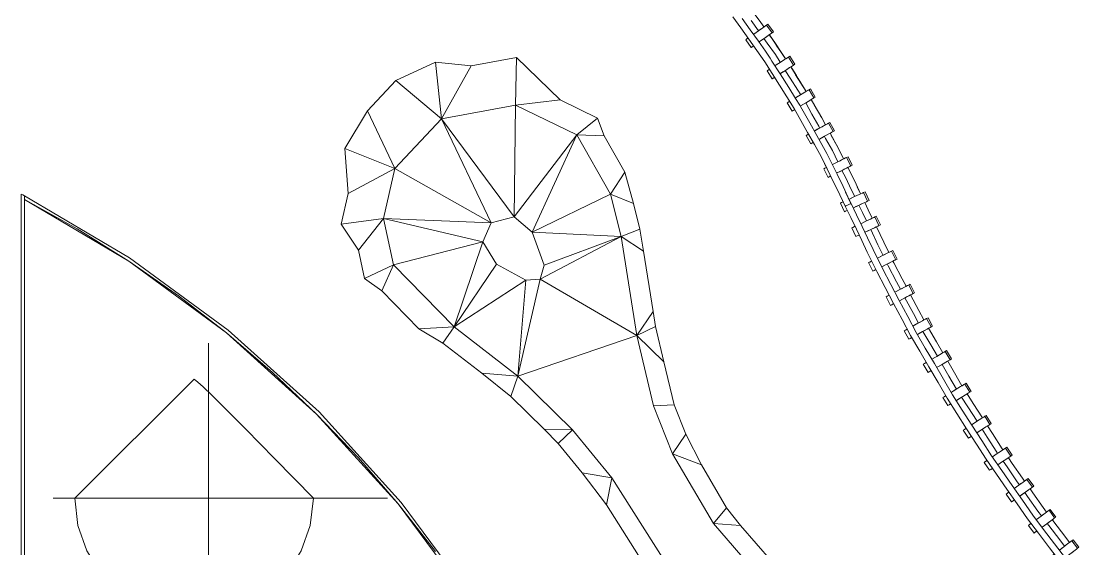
# Model space of a CAD drawing. Header units: inches. Extents: x -578 to 1873, y 397 to 1812.
# Drawn here: x 315.3 to 481.2, y 918.4 to 1001.2 of the extents above; entities that cross this region are included whole.
import ezdxf

# ---------------------------------------------------------------- set-up
doc = ezdxf.new("R2010")
doc.units = ezdxf.units.IN
doc.header["$MEASUREMENT"] = 0
for name, color, linetype, lineweight in [('A-FLOR', 192, 'Continuous', 13), ('A-FLOR-HRAL', 11, 'Continuous', 9), ('A-WALL', 113, 'Continuous', 13), ('L-PLNT', 71, 'Continuous', 9)]:
    doc.layers.add(name, color=color, linetype=linetype, lineweight=lineweight)

# ---------------------------------------------------------------- blocks, each defined once
blk = doc.blocks.new('3D Cad File Example_dwg_Railing - 1 1_2_ x 1_2_ w 2_r-2185616-_3D_-3522-Level 1')
at = {"layer": 'A-FLOR-HRAL'}
for p, q in [((-2.25, -0.75), (-2.25, 0.75)), ((-2.25, 0.75), (-2, 0.75)), ((-2, 0.75), (-1.8, 0.75)), ((-2, 0.75), (-1.9, 0.75)), ((-2, -0.75), (-2, 0.75)), ((-1.8, 0.75), (-1.9, 0.75)), ((-1.8, 0.75), (-1.25, 0.75)), ((-1.8, 0.75), (-1.52, 0.75)), ((-1.25, 0.75), (-1.52, 0.75)), ((-1.25, 0.75), (-0.45, 0.75)), ((-1.25, 0.75), (-0.85, 0.75)), ((-0.45, 0.75), (-0.85, 0.75)), ((-0.45, 0.75), (0.45, 0.75)), ((-0.45, 0.75), (0, 0.75)), ((0.45, 0.75), (0, 0.75)), ((0.5, 0.75), (0.45, 0.75)), ((0.45, 0.75), (0.5, 0.75)), ((1.8, 0.75), (1.5, 0.75)), ((1.8, 0.75), (1.52, 0.75)), ((2, 0.75), (1.8, 0.75)), ((1.8, 0.75), (1.9, 0.75)), ((2, 0.75), (1.9, 0.75)), ((2, -0.75), (2, 0.75)), ((-2.25, -0.75), (-2, -0.75)), ((-2, -0.75), (-1.8, -0.75)), ((-2, -0.75), (-1.87, -0.75)), ((-1.8, -0.75), (-1.87, -0.75)), ((-1.8, -0.75), (-1.25, -0.75)), ((-1.8, -0.75), (-1.52, -0.75)), ((-1.25, -0.75), (-1.52, -0.75)), ((-1.25, -0.75), (-0.45, -0.75)), ((-1.25, -0.75), (-0.85, -0.75)), ((-0.45, -0.75), (-0.85, -0.75)), ((-0.45, -0.75), (0.45, -0.75)), ((-0.45, -0.75), (0, -0.75)), ((0.45, -0.75), (0, -0.75)), ((1.8, -0.75), (1.48, -0.75)), ((1.48, -0.75), (1.52, -0.75)), ((1.8, -0.75), (1.52, -0.75)), ((2, -0.75), (1.8, -0.75)), ((1.8, -0.75), (1.9, -0.75)), ((2, -0.75), (1.9, -0.75))]:
    blk.add_line(p, q, dxfattribs=at)
blk = doc.blocks.new('3D Cad File Example_dwg_Railing - 1 1_2_ x 1_2_ w 2_r-2185616-_3D_-V82-Level 1')
at = {"layer": 'A-FLOR-HRAL'}
for p, q in [((-2.25, -0.75), (-2.25, 0.75)), ((-2.25, 0.75), (-2, 0.75)), ((-2, 0.75), (-1.8, 0.75)), ((-2, 0.75), (-1.9, 0.75)), ((-2, -0.75), (-2, 0.75)), ((-1.8, 0.75), (-1.9, 0.75)), ((-1.8, 0.75), (-1.25, 0.75)), ((-1.8, 0.75), (-1.52, 0.75)), ((-1.25, 0.75), (-1.52, 0.75)), ((-1.25, 0.75), (-0.45, 0.75)), ((-1.25, 0.75), (-0.85, 0.75)), ((-0.45, 0.75), (-0.85, 0.75)), ((-0.45, 0.75), (0.44, 0.75)), ((-0.45, 0.75), (0, 0.75)), ((0.44, 0.75), (0, 0.75)), ((1.8, 0.75), (1.44, 0.75)), ((1.44, 0.75), (1.52, 0.75)), ((1.8, 0.75), (1.52, 0.75)), ((2, 0.75), (1.8, 0.75)), ((1.8, 0.75), (1.9, 0.75)), ((2, 0.75), (1.9, 0.75)), ((2, -0.75), (2, 0.75)), ((-2.25, -0.75), (-2, -0.75)), ((-2, -0.75), (-1.8, -0.75)), ((-2, -0.75), (-1.87, -0.75)), ((-1.8, -0.75), (-1.87, -0.75)), ((-1.8, -0.75), (-1.25, -0.75)), ((-1.8, -0.75), (-1.52, -0.75)), ((-1.25, -0.75), (-1.52, -0.75)), ((-1.25, -0.75), (-0.45, -0.75)), ((-1.25, -0.75), (-0.85, -0.75)), ((-0.45, -0.75), (-0.85, -0.75)), ((-0.45, -0.75), (0.45, -0.75)), ((-0.45, -0.75), (0, -0.75)), ((0.45, -0.75), (0, -0.75)), ((1.8, -0.75), (1.45, -0.75)), ((1.45, -0.75), (1.52, -0.75)), ((1.8, -0.75), (1.52, -0.75)), ((2, -0.75), (1.8, -0.75)), ((1.8, -0.75), (1.9, -0.75)), ((2, -0.75), (1.9, -0.75))]:
    blk.add_line(p, q, dxfattribs=at)
blk = doc.blocks.new('3D Cad File Example_dwg_Railing - 1 1_2_ x 1_2_ w 2_r-2185616-_3D_-V80-Level 1')
at = {"layer": 'A-FLOR-HRAL'}
for p, q in [((-2.25, -0.75), (-2.25, 0.75)), ((-2.25, 0.75), (-2, 0.75)), ((-2, 0.75), (-1.8, 0.75)), ((-2, 0.75), (-1.9, 0.75)), ((-2, -0.75), (-2, 0.75)), ((-1.8, 0.75), (-1.9, 0.75)), ((-1.8, 0.75), (-1.25, 0.75)), ((-1.8, 0.75), (-1.52, 0.75)), ((-1.25, 0.75), (-1.52, 0.75)), ((-1.25, 0.75), (-0.45, 0.75)), ((-1.25, 0.75), (-0.85, 0.75)), ((-0.45, 0.75), (-0.85, 0.75)), ((-0.45, 0.75), (0.45, 0.75)), ((-0.45, 0.75), (0, 0.75)), ((0.45, 0.75), (0, 0.75)), ((1.8, 0.75), (1.47, 0.75)), ((1.47, 0.75), (1.52, 0.75)), ((1.8, 0.75), (1.52, 0.75)), ((2, 0.75), (1.8, 0.75)), ((1.8, 0.75), (1.9, 0.75)), ((2, 0.75), (1.9, 0.75)), ((2, -0.75), (2, 0.75)), ((-2.25, -0.75), (-2, -0.75)), ((-2, -0.75), (-1.8, -0.75)), ((-2, -0.75), (-1.87, -0.75)), ((-1.8, -0.75), (-1.87, -0.75)), ((-1.8, -0.75), (-1.25, -0.75)), ((-1.8, -0.75), (-1.52, -0.75)), ((-1.25, -0.75), (-1.52, -0.75)), ((-1.25, -0.75), (-0.45, -0.75)), ((-1.25, -0.75), (-0.85, -0.75)), ((-0.45, -0.75), (-0.85, -0.75)), ((-0.45, -0.75), (0.45, -0.75)), ((-0.45, -0.75), (0, -0.75)), ((0.45, -0.75), (0, -0.75)), ((1.8, -0.75), (1.47, -0.75)), ((1.8, -0.75), (1.52, -0.75)), ((2, -0.75), (1.8, -0.75)), ((1.8, -0.75), (1.9, -0.75)), ((2, -0.75), (1.9, -0.75))]:
    blk.add_line(p, q, dxfattribs=at)
blk = doc.blocks.new('3D Cad File Example_dwg_Railing - 1 1_2_ x 1_2_ w 2_r-2185616-_3D_-V83-Level 1')
at = {"layer": 'A-FLOR-HRAL'}
for p, q in [((-2.25, -0.75), (-2.25, 0.75)), ((-2.25, 0.75), (-2, 0.75)), ((-2, 0.75), (-1.8, 0.75)), ((-2, 0.75), (-1.9, 0.75)), ((-2, -0.75), (-2, 0.75)), ((-1.8, 0.75), (-1.9, 0.75)), ((-1.8, 0.75), (-1.25, 0.75)), ((-1.8, 0.75), (-1.52, 0.75)), ((-1.25, 0.75), (-1.52, 0.75)), ((-1.25, 0.75), (-0.45, 0.75)), ((-1.25, 0.75), (-0.85, 0.75)), ((-0.45, 0.75), (-0.85, 0.75)), ((-0.45, 0.75), (0.45, 0.75)), ((-0.45, 0.75), (0, 0.75)), ((0.45, 0.75), (0, 0.75)), ((1.8, 0.75), (1.48, 0.75)), ((1.8, 0.75), (1.52, 0.75)), ((2, 0.75), (1.8, 0.75)), ((1.8, 0.75), (1.9, 0.75)), ((2, 0.75), (1.9, 0.75)), ((2, -0.75), (2, 0.75)), ((-2.25, -0.75), (-2, -0.75)), ((-2, -0.75), (-1.8, -0.75)), ((-2, -0.75), (-1.87, -0.75)), ((-1.8, -0.75), (-1.87, -0.75)), ((-1.8, -0.75), (-1.25, -0.75)), ((-1.8, -0.75), (-1.52, -0.75)), ((-1.25, -0.75), (-1.52, -0.75)), ((-1.25, -0.75), (-0.45, -0.75)), ((-1.25, -0.75), (-0.85, -0.75)), ((-0.45, -0.75), (-0.85, -0.75)), ((-0.45, -0.75), (0.45, -0.75)), ((-0.45, -0.75), (0, -0.75)), ((0.45, -0.75), (0, -0.75)), ((1.8, -0.75), (1.47, -0.75)), ((1.8, -0.75), (1.52, -0.75)), ((2, -0.75), (1.8, -0.75)), ((1.8, -0.75), (1.9, -0.75)), ((2, -0.75), (1.9, -0.75))]:
    blk.add_line(p, q, dxfattribs=at)
blk = doc.blocks.new('3D Cad File Example_dwg_Railing - 1 1_2_ x 1_2_ w 2_r-2185616-_3D_-V81-Level 1')
at = {"layer": 'A-FLOR-HRAL'}
for p, q in [((-2.25, -0.75), (-2.25, 0.75)), ((-2.25, 0.75), (-2, 0.75)), ((-2, 0.75), (-1.8, 0.75)), ((-2, 0.75), (-1.9, 0.75)), ((-2, -0.75), (-2, 0.75)), ((-1.8, 0.75), (-1.9, 0.75)), ((-1.8, 0.75), (-1.25, 0.75)), ((-1.8, 0.75), (-1.52, 0.75)), ((-1.25, 0.75), (-1.52, 0.75)), ((-1.25, 0.75), (-0.45, 0.75)), ((-1.25, 0.75), (-0.85, 0.75)), ((-0.45, 0.75), (-0.85, 0.75)), ((-0.45, 0.75), (0.45, 0.75)), ((-0.45, 0.75), (0, 0.75)), ((0.45, 0.75), (0, 0.75)), ((0.5, 0.75), (0.45, 0.75)), ((0.45, 0.75), (0.5, 0.75)), ((1.8, 0.75), (1.5, 0.75)), ((1.8, 0.75), (1.52, 0.75)), ((2, 0.75), (1.8, 0.75)), ((1.8, 0.75), (1.9, 0.75)), ((2, 0.75), (1.9, 0.75)), ((2, -0.75), (2, 0.75)), ((-2.25, -0.75), (-2, -0.75)), ((-2, -0.75), (-1.8, -0.75)), ((-2, -0.75), (-1.87, -0.75)), ((-1.8, -0.75), (-1.87, -0.75)), ((-1.8, -0.75), (-1.25, -0.75)), ((-1.8, -0.75), (-1.52, -0.75)), ((-1.25, -0.75), (-1.52, -0.75)), ((-1.25, -0.75), (-0.45, -0.75)), ((-1.25, -0.75), (-0.85, -0.75)), ((-0.45, -0.75), (-0.85, -0.75)), ((-0.45, -0.75), (0.45, -0.75)), ((-0.45, -0.75), (0, -0.75)), ((0.45, -0.75), (0, -0.75)), ((0.5, -0.75), (0.45, -0.75)), ((0.45, -0.75), (0.5, -0.75)), ((1.8, -0.75), (1.5, -0.75)), ((1.8, -0.75), (1.52, -0.75)), ((2, -0.75), (1.8, -0.75)), ((1.8, -0.75), (1.9, -0.75)), ((2, -0.75), (1.9, -0.75))]:
    blk.add_line(p, q, dxfattribs=at)
blk = doc.blocks.new('3D Cad File Example_dwg_Railing - Railing-1981445-_3D_-3523-Level 1')
at = {"layer": 'A-FLOR-HRAL'}
for p, q in [((-466.48, -168.67), (-467.77, -166.9)), ((-470.76, -167.89), (-469.51, -169.66)), ((-469.32, -168.17), (-468.03, -169.94)), ((-466.75, -170.1), (-467.89, -168.48)), ((-466.48, -168.67), (-465.9, -169.5)), ((-465.89, -169.5), (-466.23, -169.03)), ((-468.26, -171.43), (-469.51, -169.66)), ((-468.03, -169.94), (-466.76, -171.72)), ((-465.04, -170.74), (-464.7, -171.22)), ((-465.03, -170.73), (-464.07, -172.1)), ((-468.26, -171.43), (-467.01, -173.19)), ((-465.66, -173.31), (-466.76, -171.72)), ((-465.36, -172.06), (-465.88, -171.33)), ((-465.36, -172.06), (-464.09, -173.85)), ((-464.7, -171.22), (-462.65, -174.23)), ((-463.26, -173.29), (-464.07, -172.1)), ((-464.06, -172.16), (-463.26, -173.29)), ((-463.94, -172.36), (-462.65, -174.23)), ((-465.75, -174.96), (-467.01, -173.19)), ((-464.92, -174.4), (-465.66, -173.31)), ((-463.33, -175.05), (-464.09, -173.85)), ((-462.65, -174.24), (-463.26, -173.29)), ((-462.49, -174.51), (-463.26, -173.29)), ((-463.26, -173.29), (-462.65, -174.23)), ((-464.6, -176.79), (-465.75, -174.96)), ((-464.92, -174.4), (-464.64, -174.85)), ((-463.32, -176.86), (-464.64, -174.85)), ((-462.48, -174.5), (-462.65, -174.23)), ((-461.25, -176.42), (-461.67, -175.77)), ((-461.66, -175.76), (-461.5, -175.99)), ((-464.6, -176.79), (-463.44, -178.62)), ((-463.32, -176.86), (-461.97, -179.01)), ((-461.75, -177.55), (-462.53, -176.32)), ((-460.79, -177.14), (-461.5, -175.99)), ((-461.25, -176.42), (-460.44, -177.68)), ((-459.73, -178.89), (-460.91, -177.02)), ((-462.29, -180.45), (-463.44, -178.62)), ((-460.92, -180.71), (-461.97, -179.01)), ((-460.58, -179.41), (-461.75, -177.55)), ((-459.26, -179.63), (-460.51, -177.58)), ((-459.24, -179.62), (-460.44, -177.68)), ((-459.26, -179.63), (-459.73, -178.89)), ((-461.13, -182.28), (-462.29, -180.45)), ((-460.27, -181.77), (-460.92, -180.71)), ((-460.58, -179.41), (-460.12, -180.14)), ((-460.08, -184.18), (-461.13, -182.28)), ((-460.27, -181.77), (-459.93, -182.38)), ((-458.68, -184.54), (-459.93, -182.38)), ((-459.33, -181.42), (-458.35, -183.18)), ((-457.91, -181.87), (-458.47, -180.9)), ((-458.47, -180.9), (-457.98, -181.75)), ((-458.47, -180.91), (-457.48, -182.68)), ((-456.81, -183.79), (-457.98, -181.75)), ((-457.91, -181.87), (-456.89, -183.65)), ((-458.35, -183.18), (-457.28, -185.09)), ((-456.81, -183.79), (-456.22, -184.87)), ((-456.22, -184.86), (-456.7, -184)), ((-460.08, -184.18), (-459.03, -186.07)), ((-457.57, -186.53), (-458.68, -184.54)), ((-457.13, -185.37), (-457.28, -185.09)), ((-457.97, -187.96), (-459.03, -186.07)), ((-456.54, -188.45), (-457.57, -186.53)), ((-456.21, -187.01), (-456.4, -186.68)), ((-455.15, -188.92), (-456.21, -187.01)), ((-455.51, -186.19), (-455.3, -186.57)), ((-455.5, -186.18), (-454.77, -187.53)), ((-454.26, -188.46), (-455.33, -186.53)), ((-454.26, -188.46), (-455.3, -186.57)), ((-456.92, -189.85), (-457.97, -187.96)), ((-456.03, -189.39), (-456.54, -188.45)), ((-454.29, -190.67), (-455.15, -188.92)), ((-454.26, -188.46), (-454.77, -187.53)), ((-453.4, -190.22), (-454.26, -188.46)), ((-453.44, -190.12), (-454.26, -188.46)), ((-454.26, -188.46), (-453.71, -189.58)), ((-456.92, -189.85), (-455.9, -191.94)), ((-456.92, -189.85), (-455.97, -191.8)), ((-456.03, -189.39), (-455.25, -190.96)), ((-453.38, -190.22), (-453.71, -189.58)), ((-453.39, -190.22), (-453.44, -190.12)), ((-455.02, -193.74), (-455.97, -191.8)), ((-454.88, -194.04), (-455.9, -191.94)), ((-455.25, -190.96), (-454.4, -192.63)), ((-453.06, -193.21), (-453.64, -192.02)), ((-452.64, -191.78), (-452.74, -191.57)), ((-452.5, -191.97), (-452.71, -191.56)), ((-451.65, -193.7), (-452.7, -191.55)), ((-454, -195.84), (-455.02, -193.74)), ((-454, -195.84), (-454.88, -194.04)), ((-453.48, -194.53), (-454.4, -192.63)), ((-452.18, -195.01), (-453.06, -193.21)), ((-450.72, -195.72), (-451.65, -193.7)), ((-450.72, -195.72), (-451.65, -193.7)), ((-452.23, -197.23), (-453.48, -194.53)), ((-452.21, -197.22), (-453.09, -195.42)), ((-452.23, -197.23), (-453.09, -195.42)), ((-451.63, -196.13), (-452.18, -195.01)), ((-450.73, -195.72), (-451.27, -194.59)), ((-450.72, -195.72), (-451.27, -194.59)), ((-450.73, -195.72), (-451.27, -194.59)), ((-453.12, -197.63), (-454, -195.84)), ((-452.67, -197.43), (-452.55, -197.37)), ((-452.44, -197.32), (-452.55, -197.37)), ((-452.44, -197.32), (-452.35, -197.28)), ((-452.27, -197.25), (-452.35, -197.28)), ((-452.23, -197.23), (-452.27, -197.25)), ((-452.21, -197.22), (-452.23, -197.23)), ((-452.21, -197.22), (-451.35, -199.02)), ((-450.07, -197.07), (-449.53, -198.19)), ((-452.26, -199.44), (-453.12, -197.63)), ((-453.12, -197.63), (-453.11, -197.63)), ((-453.06, -197.61), (-453.11, -197.63)), ((-453.06, -197.61), (-452.99, -197.57)), ((-452.9, -197.53), (-452.99, -197.57)), ((-452.79, -197.48), (-452.9, -197.53)), ((-452.79, -197.48), (-452.67, -197.43)), ((-451.35, -199.02), (-450.48, -200.83)), ((-450.44, -198.61), (-450.98, -197.48)), ((-450.44, -198.61), (-449.79, -199.96)), ((-448.89, -199.53), (-449.53, -198.19)), ((-452.26, -199.44), (-451.39, -201.24)), ((-450.53, -203.04), (-451.39, -201.24)), ((-450.48, -200.83), (-449.62, -202.63)), ((-448, -203.7), (-449.14, -201.31)), ((-447.09, -203.27), (-448.24, -200.89)), ((-449.67, -204.85), (-450.53, -203.04)), ((-449.62, -202.63), (-448.76, -204.43)), ((-448, -203.7), (-447.2, -205.36)), ((-447.09, -203.27), (-446.31, -204.91)), ((-448.2, -207.89), (-449.67, -204.85)), ((-448.76, -204.43), (-447.31, -207.44)), ((-446.55, -206.71), (-446.42, -206.99)), ((-445.1, -209.49), (-446.42, -206.99)), ((-445.66, -206.27), (-445.53, -206.54)), ((-444.21, -209.03), (-445.53, -206.54)), ((-448.2, -207.89), (-446.87, -210.41)), ((-447.31, -207.44), (-445.98, -209.95)), ((-445.54, -212.92), (-446.87, -210.41)), ((-445.98, -209.95), (-444.66, -212.45)), ((-445.1, -209.49), (-444.46, -210.69)), ((-444.21, -209.03), (-443.58, -210.22)), ((-442.45, -214.48), (-443.76, -212.01)), ((-441.57, -214), (-442.88, -211.55)), ((-445.54, -212.92), (-444.21, -215.44)), ((-444.66, -212.45), (-443.33, -214.96)), ((-442.88, -217.95), (-444.21, -215.44)), ((-442, -217.46), (-443.33, -214.96)), ((-441.66, -215.98), (-442.45, -214.48)), ((-441.57, -214), (-440.78, -215.49)), ((-439.71, -219.42), (-440.94, -217.3)), ((-440.07, -216.81), (-438.84, -218.92)), ((-442.88, -217.95), (-441.45, -220.41)), ((-442, -217.46), (-440.58, -219.91)), ((-438.84, -218.92), (-437.82, -220.67)), ((-440.01, -222.87), (-441.45, -220.41)), ((-439.15, -222.36), (-440.58, -219.91)), ((-439.71, -219.42), (-438.68, -221.17)), ((-436, -223.79), (-437.06, -221.97)), ((-438.58, -225.32), (-440.01, -222.87)), ((-439.15, -222.36), (-437.72, -224.81)), ((-437.93, -222.47), (-436.86, -224.3)), ((-436, -223.79), (-434.82, -225.83)), ((-438.58, -225.32), (-437.15, -227.78)), ((-436.3, -227.26), (-437.72, -224.81)), ((-436.86, -224.3), (-435.67, -226.35)), ((-436.3, -227.26), (-434.77, -229.65)), ((-433.07, -228.59), (-434.02, -227.1)), ((-435.62, -230.18), (-437.15, -227.78)), ((-433.92, -229.12), (-434.88, -227.62)), ((-433.07, -228.59), (-431.62, -230.87)), ((-435.62, -230.18), (-434.09, -232.58)), ((-434.77, -229.65), (-433.25, -232.04)), ((-432.46, -231.41), (-433.92, -229.12)), ((-433.25, -232.04), (-431.72, -234.43)), ((-430.82, -232.13), (-430.05, -233.34)), ((-432.56, -234.98), (-434.09, -232.58)), ((-430.88, -233.88), (-431.66, -232.67)), ((-430.88, -233.88), (-429.37, -236.27)), ((-428.53, -235.71), (-430.05, -233.34)), ((-432.56, -234.98), (-431.03, -237.37)), ((-430.2, -236.82), (-431.72, -234.43)), ((-430.2, -236.82), (-428.58, -239.15)), ((-429.37, -236.27), (-429.24, -236.45)), ((-428.41, -235.89), (-428.53, -235.71)), ((-426.93, -238.02), (-427.55, -237.13)), ((-431.03, -237.37), (-429.4, -239.71)), ((-428.38, -237.68), (-427.75, -238.58)), ((-427.75, -238.58), (-426.14, -240.9)), ((-426.93, -238.02), (-425.32, -240.33)), ((-427.78, -242.04), (-429.4, -239.71)), ((-426.96, -241.47), (-428.58, -239.15)), ((-425.32, -240.33), (-425, -240.79)), ((-426.15, -244.38), (-427.78, -242.04)), ((-425.34, -243.8), (-426.96, -241.47)), ((-425.81, -241.37), (-426.14, -240.9)), ((-424.14, -242.02), (-423.71, -242.64)), ((-423.72, -246.13), (-425.34, -243.8)), ((-424.52, -243.22), (-424.96, -242.6)), ((-422.91, -245.54), (-424.52, -243.22)), ((-422.1, -244.95), (-423.71, -242.64)), ((-426.15, -244.38), (-424.53, -246.71)), ((-421.56, -245.67), (-422.1, -244.95)), ((-424.53, -246.71), (-422.81, -248.98)), ((-423.72, -246.13), (-422.01, -248.39)), ((-422.91, -245.54), (-422.36, -246.26)), ((-420.4, -247.19), (-420.65, -246.87)), ((-422.01, -248.39), (-420.3, -250.65)), ((-421.46, -247.46), (-421.21, -247.79)), ((-419.5, -250.04), (-421.21, -247.79)), ((-420.4, -247.19), (-418.7, -249.44)), ((-421.09, -251.25), (-422.81, -248.98)), ((-419.5, -250.04), (-418.75, -251.03)), ((-418.7, -249.44), (-417.95, -250.43)), ((-419.38, -253.52), (-421.09, -251.25)), ((-418.58, -252.9), (-420.3, -250.65))]:
    blk.add_line(p, q, dxfattribs=at)
for name, p, rotation in [('3D Cad File Example_dwg_Railing - 1 1_2_ x 1_2_ w 2_r-2185616-_3D_-V81-Level 1', (-466.67, -170.97), 215.1445499296534), ('3D Cad File Example_dwg_Railing - 1 1_2_ x 1_2_ w 2_r-2185616-_3D_-V81-Level 1', (-463.31, -175.94), 213.0104810818656), ('3D Cad File Example_dwg_Railing - 1 1_2_ x 1_2_ w 2_r-2185616-_3D_-V81-Level 1', (-460.14, -181.03), 210.876412234078), ('3D Cad File Example_dwg_Railing - 1 1_2_ x 1_2_ w 2_r-2185616-_3D_-V81-Level 1', (-457.15, -186.23), 208.7423433862903), ('3D Cad File Example_dwg_Railing - 1 1_2_ x 1_2_ w 2_r-2185616-_3D_-V81-Level 1', (-454.37, -191.55), 206.6082745385026), ('3D Cad File Example_dwg_Railing - 1 1_2_ x 1_2_ w 2_r-2185616-_3D_-3522-Level 1', (-451.76, -197.01), 204.454211602624), ('3D Cad File Example_dwg_Railing - 1 1_2_ x 1_2_ w 2_r-2185616-_3D_-V82-Level 1', (-449.97, -200.87), 205.3222004824036), ('3D Cad File Example_dwg_Railing - 1 1_2_ x 1_2_ w 2_r-2185616-_3D_-V80-Level 1', (-447.34, -206.27), 206.5455979097293), ('3D Cad File Example_dwg_Railing - 1 1_2_ x 1_2_ w 2_r-2185616-_3D_-V82-Level 1', (-444.6, -211.61), 207.7689953370548), ('3D Cad File Example_dwg_Railing - 1 1_2_ x 1_2_ w 2_r-2185616-_3D_-V83-Level 1', (-441.75, -216.89), 208.9923927643804), ('3D Cad File Example_dwg_Railing - 1 1_2_ x 1_2_ w 2_r-2185616-_3D_-V82-Level 1', (-438.79, -222.1), 210.2157901917061), ('3D Cad File Example_dwg_Railing - 1 1_2_ x 1_2_ w 2_r-2185616-_3D_-V83-Level 1', (-435.71, -227.26), 211.4391876190316), ('3D Cad File Example_dwg_Railing - 1 1_2_ x 1_2_ w 2_r-2185616-_3D_-V82-Level 1', (-432.53, -232.34), 212.6625850463572), ('3D Cad File Example_dwg_Railing - 1 1_2_ x 1_2_ w 2_r-2185616-_3D_-V80-Level 1', (-429.24, -237.36), 213.8859824736829), ('3D Cad File Example_dwg_Railing - 1 1_2_ x 1_2_ w 2_r-2185616-_3D_-V82-Level 1', (-425.84, -242.3), 215.1093799010085), ('3D Cad File Example_dwg_Railing - 1 1_2_ x 1_2_ w 2_r-2185616-_3D_-V80-Level 1', (-422.34, -247.17), 216.332777328334), ('3D Cad File Example_dwg_Railing - 1 1_2_ x 1_2_ w 2_r-2185616-_3D_-V82-Level 1', (-418.73, -251.97), 217.5561747556597)]:
    blk.add_blockref(name, p, dxfattribs=dict(rotation=rotation))
blk = doc.blocks.new('3D Cad File Example_dwg_RPC Shrub - Hydrangea 3_-9_-1394593-_3D_-V47-Level 1')
at = {"layer": 'L-PLNT'}
for p, q in [((2.26, 22.79), (2.26, 24.36)), ((2.26, 24.36), (2.26, 23.77)), ((2.26, 23.77), (2.26, 20.78)), ((2.26, 22.79), (2.26, 20)), ((2.26, 22.17), (2.26, 22.37)), ((2.26, 22.37), (2.26, 21.78)), ((2.26, 21.9), (2.26, 22.17)), ((2.26, 21.9), (2.26, 21.74)), ((2.26, 21.77), (2.26, 21.8)), ((2.26, 21.8), (2.26, 21.62)), ((2.26, 21.78), (2.26, 20.43)), ((2.26, 21.6), (2.26, 21.77)), ((2.26, 21.74), (2.26, 21.39)), ((2.26, 21.62), (2.26, 21.08)), ((2.26, 20.65), (2.26, 21.6)), ((2.26, 21.39), (2.26, 21.17)), ((2.26, 21.17), (2.26, 21.02)), ((2.26, 21.08), (2.26, 18.94)), ((2.26, 21.02), (2.26, 20.75)), ((2.26, 20.78), (2.26, 20.13)), ((2.26, 20.75), (2.26, 20.38)), ((2.26, 20.22), (2.26, 20.65)), ((2.26, 20.38), (2.26, 20.43)), ((2.26, 20.43), (2.26, 19.3)), ((2.26, 20.43), (2.26, 20.26)), ((2.26, 20.02), (2.26, 20.38)), ((2.26, 20.38), (2.26, 19.95)), ((2.26, 20.26), (2.26, 17.88)), ((2.26, 19.75), (2.26, 20.22)), ((2.26, 20.13), (2.26, 19.63)), ((2.26, 20.02), (2.26, 17.76)), ((2.26, 20), (2.26, 19.29)), ((2.26, 19.95), (2.26, 18.49)), ((0, 18.71), (-18.71, 0)), ((0.58, 18.23), (0, 18.71)), ((2.26, 19.25), (2.26, 19.75)), ((2.26, 19.63), (2.26, 19.2)), ((2.26, 19.3), (2.26, 18.99)), ((2.26, 19.29), (2.26, 17.36)), ((2.26, 17.15), (2.26, 19.25)), ((2.26, 19.2), (2.26, 17.37)), ((2.26, 18.99), (2.26, 19.2)), ((2.26, 19.2), (2.26, 19.2)), ((2.26, 19.2), (2.26, 19.05)), ((2.26, 19.05), (2.26, 18.53)), ((2.26, 18.49), (2.26, 18.94)), ((2.26, 18.53), (2.26, 18.29)), ((2.26, 18.29), (2.26, 18.15)), ((0.58, 18.23), (1.41, 17.48)), ((1.41, 17.48), (2.78, 16.18)), ((2.26, 18.15), (2.26, 18.04)), ((2.26, 18.04), (2.26, 17.94)), ((2.26, 17.94), (2.26, 17.83)), ((2.26, 17.76), (2.26, 17.88)), ((2.26, 17.83), (2.26, 17.72)), ((2.26, 17.72), (2.26, 17.6)), ((2.26, 17.6), (2.26, 17.45)), ((2.26, 17.45), (2.26, 17.28)), ((2.26, 17.37), (2.26, 16.96)), ((2.26, 17.36), (2.26, 16.66)), ((2.26, 17.28), (2.26, 17.07)), ((2.26, 17.1), (2.26, 17.22)), ((2.26, 17.22), (2.26, 17.02)), ((2.26, 17), (2.26, 17.15)), ((2.26, 17.1), (2.26, 16.72)), ((2.26, 17.07), (2.26, 16.96)), ((2.26, 17.02), (2.26, 13.16)), ((2.26, 16.77), (2.26, 17)), ((2.26, 16.96), (2.26, 16.62)), ((2.26, 16.96), (2.26, 16.92)), ((2.26, 16.92), (2.26, 16.91)), ((2.26, 16.91), (2.26, 16.91)), ((2.26, 16.91), (2.26, 16.87)), ((2.26, 16.87), (2.26, 16.77)), ((2.26, 16.62), (2.26, 16.77)), ((2.26, 16.77), (2.26, 16.28)), ((2.26, 16.72), (2.26, 14.65)), ((2.26, 16.66), (2.26, 15.87)), ((2.26, 15.99), (2.26, 16.32)), ((2.26, 16.32), (2.26, 14.12)), ((2.26, 16.28), (2.26, 15.82)), ((2.26, 9.85), (2.26, 16.09)), ((2.26, 16.09), (2.26, 15.59)), ((2.26, 14.39), (2.26, 15.99)), ((2.26, 15.87), (2.26, 15.82)), ((2.26, 15.82), (2.26, 15.44)), ((2.26, 15.82), (2.26, 15.37)), ((2.26, 15.59), (2.26, 14.44)), ((2.26, 15.44), (2.26, 14.39)), ((2.26, 15.37), (2.26, 14.9)), ((2.78, 16.18), (4.93, 14.05)), ((2.26, 14.9), (2.26, 14.4)), ((2.26, 14.65), (2.26, 13.16)), ((2.26, 14.07), (2.26, 14.59)), ((2.26, 14.59), (2.26, 14.32)), ((2.26, 11.73), (2.26, 14.44)), ((2.26, 14.4), (2.26, 13.82)), ((2.26, 14.32), (2.26, 13.63)), ((2.26, 14.12), (2.26, 13.77)), ((2.26, 14.07), (2.26, 13.61)), ((2.26, 13.16), (2.26, 13.82)), ((2.26, 13.77), (2.26, 13.43)), ((2.26, 13.63), (2.26, 12.67)), ((2.26, 13.61), (2.26, 11.73)), ((2.26, 12.14), (2.26, 13.43)), ((4.93, 14.05), (8.12, 10.83)), ((2.26, 13.16), (2.26, 12.74)), ((2.26, 12.74), (2.26, 12.42)), ((2.26, 12.67), (2.26, 9.01)), ((2.26, 12.42), (2.26, 12.13)), ((2.26, 11.82), (2.26, 12.14)), ((2.26, 12.13), (2.26, 11.8)), ((2.26, 11.76), (2.26, 11.88)), ((2.26, 11.88), (2.26, 11.82)), ((2.26, 11.8), (2.26, 11.35)), ((2.26, 10.91), (2.26, 11.76)), ((2.26, 11.35), (2.26, 10.73)), ((2.26, 10.65), (2.26, 10.91)), ((2.26, 9.85), (2.26, 10.73)), ((2.26, 10.5), (2.26, 10.65)), ((2.26, 10.17), (2.26, 10.5)), ((2.26, 10.17), (2.26, 9.43)), ((8.12, 10.83), (12.63, 6.24)), ((2.26, 9.43), (2.26, 6.4)), ((2.26, 9.01), (2.26, 8.52)), ((2.26, 8.52), (2.26, 8)), ((2.26, 8), (2.26, 7.47)), ((2.26, 7.47), (2.26, 6.92)), ((2.26, 6.92), (2.26, 6.36)), ((2.26, 6.4), (2.26, 5.27)), ((2.26, 6.36), (2.26, 5.79)), ((2.26, 5.22), (2.26, 5.79)), ((2.26, 5.27), (2.26, 4.68)), ((2.26, 5.22), (2.26, -6.29)), ((12.63, 6.24), (18.71, 0)), ((2.26, 4.68), (2.26, 4.1)), ((2.26, 4.1), (2.26, 3.52)), ((2.26, 3.52), (2.26, 2.95)), ((2.26, 2.95), (2.26, 2.41)), ((2.26, 2.41), (2.26, 1.89)), ((2.26, 1.4), (2.26, 1.89)), ((-20.53, 0), (-22.11, 0)), ((-22.11, 0), (-21.52, 0)), ((-21.52, 0), (-18.52, 0)), ((-20.53, 0), (-17.74, 0)), ((-19.91, 0), (-20.12, 0)), ((-20.12, 0), (-19.52, 0)), ((-19.64, 0), (-19.91, 0)), ((-19.64, 0), (-19.48, 0)), ((-19.52, 0), (-19.55, 0)), ((-19.55, 0), (-19.36, 0)), ((-19.52, 0), (-18.18, 0)), ((-19.34, 0), (-19.52, 0)), ((-19.48, 0), (-19.13, 0)), ((-19.36, 0), (-18.82, 0)), ((-18.39, 0), (-19.34, 0)), ((-19.13, 0), (-18.91, 0)), ((-18.91, 0), (-18.76, 0)), ((-18.82, 0), (-16.68, 0)), ((-18.76, 0), (-18.49, 0)), ((-18.71, 0), (-18.22, -4.29)), ((-18.52, 0), (-17.87, 0)), ((-18.49, 0), (-18.13, 0)), ((-17.97, 0), (-18.39, 0)), ((-18.18, 0), (-18, 0)), ((-18.13, 0), (-17.69, 0)), ((-17.5, 0), (-17.97, 0)), ((-17.87, 0), (-17.37, 0)), ((-17.74, 0), (-17.03, 0)), ((-17.69, 0), (-16.23, 0)), ((-17, 0), (-17.5, 0)), ((-17.37, 0), (-16.95, 0)), ((-17.03, 0), (-15.11, 0)), ((-14.89, 0), (-17, 0)), ((-16.95, 0), (-15.11, 0)), ((-16.23, 0), (-16.68, 0)), ((-15.11, 0), (-14.71, 0)), ((-15.11, 0), (-14.41, 0)), ((-14.74, 0), (-14.89, 0)), ((-14.51, 0), (-14.74, 0)), ((-14.71, 0), (-14.36, 0)), ((-14.36, 0), (-14.51, 0)), ((-14.41, 0), (-13.61, 0)), ((-13.73, 0), (-14.06, 0)), ((-14.06, 0), (-11.86, 0)), ((-12.13, 0), (-13.73, 0)), ((-13.61, 0), (-13.56, 0)), ((-13.56, 0), (-13.18, 0)), ((-13.18, 0), (-12.13, 0)), ((-11.86, 0), (-11.51, 0)), ((-11.51, 0), (-11.18, 0)), ((-9.89, 0), (-11.18, 0)), ((-9.56, 0), (-9.89, 0)), ((-9.51, 0), (-9.63, 0)), ((-9.63, 0), (-9.56, 0)), ((-8.65, 0), (-9.51, 0)), ((-8.39, 0), (-8.65, 0)), ((-8.24, 0), (-8.39, 0)), ((-7.91, 0), (-8.24, 0)), ((-7.91, 0), (-7.18, 0)), ((-7.18, 0), (-4.14, 0)), ((-4.14, 0), (-3.02, 0)), ((-3.02, 0), (-2.43, 0)), ((-2.43, 0), (-1.84, 0)), ((-1.84, 0), (-1.26, 0)), ((-1.26, 0), (-0.7, 0)), ((-0.7, 0), (-0.15, 0)), ((-0.15, 0), (0.37, 0)), ((0.86, 0), (0.37, 0)), ((1.62, 0), (0.85, 0)), ((0.85, 0), (0.86, 0)), ((1.65, 0), (1.61, 0)), ((1.61, 0), (1.62, 0)), ((1.65, 0), (1.72, 0)), ((2.28, 0), (1.72, 0)), ((2.26, 0.64), (2.26, 1.41)), ((2.26, 1.41), (2.26, 1.4)), ((2.26, 0.6), (2.26, 0.65)), ((2.26, 0.65), (2.26, 0.64)), ((2.26, 0.6), (2.26, 0.53)), ((2.26, -0.02), (2.26, 0.53)), ((2.63, 0), (2.28, 0)), ((3.08, 0), (2.63, 0)), ((3.06, 0), (3.08, 0)), ((3.06, 0), (3.12, 0)), ((3.12, 0), (3.87, 0)), ((3.87, 0), (4.31, 0)), ((7, 0), (4.31, 0)), ((7.05, 0), (7, 0)), ((7.1, 0), (7.05, 0)), ((7.17, 0), (7.1, 0)), ((7.14, 0), (7.1, 0)), ((7.1, 0), (7.44, 0)), ((7.17, 0), (7.14, 0)), ((7.44, 0), (7.65, 0)), ((7.65, 0), (7.96, 0)), ((7.96, 0), (8.36, 0)), ((9.23, 0), (8.36, 0)), ((9.65, 0), (9.23, 0)), ((9.99, 0), (9.65, 0)), ((13.47, 0), (9.99, 0)), ((13.41, 0), (12.96, 0)), ((12.96, 0), (13.01, 0)), ((13.24, 0), (13.01, 0)), ((13.34, 0), (13.24, 0)), ((13.56, 0), (13.34, 0)), ((15.87, 0), (13.38, 0)), ((13.38, 0), (13.41, 0)), ((13.47, 0), (13.69, 0)), ((14.8, 0), (13.56, 0)), ((17.37, 0), (13.69, 0)), ((15, 0), (14.8, 0)), ((15.52, 0), (15, 0)), ((15.27, 0), (15.87, 0)), ((15.52, 0), (17.68, 0)), ((16.17, 0), (15.87, 0)), ((16.7, 0), (15.87, 0)), ((16.6, 0), (16.17, 0)), ((16.48, 0), (16.18, 0)), ((16.35, 0), (16.18, 0)), ((16.89, 0), (16.35, 0)), ((16.69, 0), (16.48, 0)), ((17.18, 0), (16.6, 0)), ((17.07, 0), (16.69, 0)), ((17.47, 0), (16.7, 0)), ((18.61, 0), (16.89, 0)), ((17.11, 0), (17.06, 0)), ((17.06, 0), (17.15, 0)), ((19.17, 0), (17.07, 0)), ((17.32, 0), (17.11, 0)), ((17.15, 0), (17.37, 0)), ((17.4, 0), (17.18, 0)), ((17.72, 0), (17.32, 0)), ((17.68, 0), (17.4, 0)), ((19.77, 0), (17.47, 0)), ((20.38, 0), (17.68, 0)), ((18.94, 0), (17.68, 0)), ((18.33, 0), (17.72, 0)), ((18.71, 0), (18.22, -4.29)), ((18.33, 0), (19.18, 0)), ((20.45, 0), (18.61, 0)), ((19.21, 0), (18.94, 0)), ((19.56, 0), (19.17, 0)), ((19.18, 0), (19.47, 0)), ((23.06, 0), (19.21, 0)), ((19.47, 0), (19.64, 0)), ((19.99, 0), (19.56, 0)), ((19.64, 0), (19.85, 0)), ((19.85, 0), (19.77, 0)), ((25.51, 0), (19.99, 0)), ((20.42, 0), (20.38, 0)), ((20.42, 0), (21.1, 0)), ((20.45, 0), (20.99, 0)), ((20.99, 0), (21.17, 0)), ((21.17, 0), (21.1, 0)), ((23.24, 0), (23.06, 0)), ((24.87, 0), (23.24, 0)), ((28.96, 0), (24.87, 0)), ((25.72, 0), (25.51, 0)), ((26.16, 0), (25.72, 0)), ((26.58, 0), (26.16, 0)), ((26.98, 0), (26.58, 0)), ((27.36, 0), (26.98, 0)), ((28.5, 0), (27.36, 0)), ((29.13, 0), (28.5, 0)), ((29.76, 0), (28.96, 0)), ((29.43, 0), (29.13, 0)), ((29.7, 0), (29.4, 0)), ((29.4, 0), (29.61, 0)), ((29.85, 0), (29.43, 0)), ((30.1, 0), (29.61, 0)), ((29.7, 0), (29.85, 0)), ((29.76, 0), (30.31, 0)), ((30.31, 0), (30.1, 0)), ((-18.12, 0), (-18.17, 0)), ((-18.17, 0), (-17.04, 0)), ((-17.77, 0), (-18.12, 0)), ((-18, 0), (-15.62, 0)), ((-17.77, 0), (-15.5, 0)), ((-17.04, 0), (-16.73, 0)), ((-16.73, 0), (-16.94, 0)), ((-16.94, 0), (-16.94, 0)), ((-16.94, 0), (-16.79, 0)), ((-16.79, 0), (-16.28, 0)), ((-16.28, 0), (-16.04, 0)), ((-16.04, 0), (-15.89, 0)), ((-15.89, 0), (-15.78, 0)), ((-15.78, 0), (-15.68, 0)), ((-15.68, 0), (-15.58, 0)), ((-15.5, 0), (-15.62, 0)), ((-15.58, 0), (-15.47, 0)), ((-15.47, 0), (-15.34, 0)), ((-15.34, 0), (-15.2, 0)), ((-15.2, 0), (-15.02, 0)), ((-15.02, 0), (-14.81, 0)), ((-14.85, 0), (-14.96, 0)), ((-14.96, 0), (-14.76, 0)), ((-14.85, 0), (-14.46, 0)), ((-14.81, 0), (-14.71, 0)), ((-14.76, 0), (-10.9, 0)), ((-14.71, 0), (-14.66, 0)), ((-14.66, 0), (-14.66, 0)), ((-14.66, 0), (-14.65, 0)), ((-14.65, 0), (-14.61, 0)), ((-14.61, 0), (-14.51, 0)), ((-14.51, 0), (-14.03, 0)), ((-14.46, 0), (-12.39, 0)), ((-14.03, 0), (-13.57, 0)), ((-7.6, 0), (-13.84, 0)), ((-13.84, 0), (-13.33, 0)), ((-13.57, 0), (-13.12, 0)), ((-13.33, 0), (-12.19, 0)), ((-13.12, 0), (-12.65, 0)), ((-12.65, 0), (-12.14, 0)), ((-12.39, 0), (-10.9, 0)), ((-11.81, 0), (-12.33, 0)), ((-12.33, 0), (-12.06, 0)), ((-9.48, 0), (-12.19, 0)), ((-12.14, 0), (-11.57, 0)), ((-12.06, 0), (-11.37, 0)), ((-11.81, 0), (-11.35, 0)), ((-10.9, 0), (-11.57, 0)), ((-11.37, 0), (-10.41, 0)), ((-11.35, 0), (-9.48, 0)), ((-10.9, 0), (-10.48, 0)), ((-10.48, 0), (-10.16, 0)), ((-10.41, 0), (-6.75, 0)), ((-10.16, 0), (-9.87, 0)), ((-9.87, 0), (-9.54, 0)), ((-9.54, 0), (-9.1, 0)), ((-9.1, 0), (-8.47, 0)), ((-7.6, 0), (-8.47, 0)), ((-6.75, 0), (-6.26, 0)), ((-6.26, 0), (-5.75, 0)), ((-5.75, 0), (-5.21, 0)), ((-5.21, 0), (-4.66, 0)), ((-4.66, 0), (-4.1, 0)), ((-4.1, 0), (-3.53, 0)), ((-2.96, 0), (-3.53, 0)), ((-2.96, 0), (8.55, 0)), ((2.26, -0.37), (2.26, -0.02)), ((2.26, -0.83), (2.26, -0.37)), ((2.26, -0.8), (2.26, -0.83)), ((2.26, -0.8), (2.26, -0.86)), ((2.26, -0.86), (2.26, -1.62)), ((2.26, -1.62), (2.26, -2.05)), ((6.94, 0), (6.75, 0)), ((6.75, 0), (6.75, 0)), ((6.75, 0), (7.06, 0)), ((8.36, 0), (6.94, 0)), ((7.06, 0), (7.3, 0)), ((7.3, 0), (7.5, 0)), ((7.5, 0), (7.7, 0)), ((7.7, 0), (7.94, 0)), ((7.94, 0), (8.27, 0)), ((8.27, 0), (8.7, 0)), ((8.55, 0), (8.36, 0)), ((8.7, 0), (9.06, 0)), ((9.36, 0), (9.06, 0)), ((10.18, 0), (9.36, 0)), ((10.48, 0), (10.18, 0)), ((10.84, 0), (10.48, 0)), ((12.5, 0), (10.84, 0)), ((11.78, 0), (11.32, 0)), ((11.32, 0), (11.7, 0)), ((11.7, 0), (12.17, 0)), ((12.08, 0), (11.78, 0)), ((12.77, 0), (12.08, 0)), ((12.71, 0), (12.17, 0)), ((12.94, 0), (12.5, 0)), ((12.71, 0), (15.27, 0)), ((13.16, 0), (12.77, 0)), ((13.36, 0), (12.94, 0)), ((13.75, 0), (13.16, 0)), ((13.36, 0), (13.75, 0)), ((2.26, -4.74), (2.26, -2.05)), ((-18.22, -4.29), (-16.81, -8.23)), ((2.26, -4.68), (2.26, -4.49)), ((2.26, -4.49), (2.26, -4.49)), ((2.26, -4.49), (2.26, -4.81)), ((2.26, -6.11), (2.26, -4.68)), ((2.26, -4.8), (2.26, -4.74)), ((2.26, -4.84), (2.26, -4.8)), ((2.26, -4.81), (2.26, -5.04)), ((2.26, -4.91), (2.26, -4.84)), ((2.26, -4.89), (2.26, -4.84)), ((2.26, -4.84), (2.26, -5.19)), ((2.26, -4.91), (2.26, -4.89)), ((18.22, -4.29), (16.81, -8.23)), ((2.26, -5.04), (2.26, -5.24)), ((2.26, -5.19), (2.26, -5.39)), ((2.26, -5.24), (2.26, -5.45)), ((2.26, -5.39), (2.26, -5.71)), ((2.26, -5.45), (2.26, -5.69)), ((2.26, -5.69), (2.26, -6.01)), ((2.26, -5.71), (2.26, -6.1)), ((2.26, -6.01), (2.26, -6.45)), ((2.26, -6.98), (2.26, -6.1)), ((2.26, -6.29), (2.26, -6.11)), ((2.26, -6.45), (2.26, -6.8)), ((-16.81, -8.23), (-14.6, -11.7)), ((2.26, -7.11), (2.26, -6.8)), ((2.26, -7.39), (2.26, -6.98)), ((2.26, -7.92), (2.26, -7.11)), ((2.26, -7.73), (2.26, -7.39)), ((2.26, -11.21), (2.26, -7.73)), ((2.26, -8.23), (2.26, -7.92)), ((2.26, -8.58), (2.26, -8.23)), ((14.6, -11.7), (16.81, -8.23)), ((2.26, -10.24), (2.26, -8.58)), ((2.26, -9.52), (2.26, -9.06)), ((2.26, -9.06), (2.26, -9.45)), ((2.26, -9.45), (2.26, -9.91)), ((2.26, -9.83), (2.26, -9.52)), ((2.26, -10.51), (2.26, -9.83)), ((2.26, -10.45), (2.26, -9.91)), ((2.26, -10.68), (2.26, -10.24)), ((2.26, -10.45), (2.26, -13.01)), ((2.26, -10.9), (2.26, -10.51)), ((2.26, -11.1), (2.26, -10.68)), ((2.26, -11.16), (2.26, -10.71)), ((2.26, -10.71), (2.26, -10.75)), ((2.26, -10.98), (2.26, -10.75)), ((2.26, -11.49), (2.26, -10.9)), ((2.26, -11.08), (2.26, -10.98)), ((2.26, -11.3), (2.26, -11.08)), ((2.26, -11.1), (2.26, -11.49)), ((2.26, -13.61), (2.26, -11.12)), ((2.26, -11.12), (2.26, -11.16)), ((2.26, -11.21), (2.26, -11.43)), ((2.26, -12.54), (2.26, -11.3)), ((2.26, -15.12), (2.26, -11.43)), ((-14.6, -11.7), (-11.7, -14.6)), ((2.26, -12.75), (2.26, -12.54)), ((2.26, -13.26), (2.26, -12.75)), ((2.26, -13.01), (2.26, -13.61)), ((2.26, -13.26), (2.26, -15.42)), ((11.7, -14.6), (14.6, -11.7)), ((-11.7, -14.6), (-8.23, -16.81)), ((2.26, -13.92), (2.26, -13.61)), ((2.26, -14.45), (2.26, -13.61)), ((2.26, -14.34), (2.26, -13.92)), ((2.26, -14.23), (2.26, -13.92)), ((2.26, -14.1), (2.26, -13.92)), ((2.26, -14.63), (2.26, -14.1)), ((2.26, -14.44), (2.26, -14.23)), ((2.26, -14.93), (2.26, -14.34)), ((2.26, -14.81), (2.26, -14.44)), ((2.26, -15.21), (2.26, -14.45)), ((2.26, -16.35), (2.26, -14.63)), ((2.26, -14.85), (2.26, -14.8)), ((2.26, -14.8), (2.26, -14.9)), ((2.26, -16.91), (2.26, -14.81)), ((2.26, -15.06), (2.26, -14.85)), ((2.26, -14.9), (2.26, -15.12)), ((2.26, -15.15), (2.26, -14.93)), ((8.23, -16.81), (11.7, -14.6)), ((2.26, -15.47), (2.26, -15.06)), ((2.26, -15.42), (2.26, -15.15)), ((2.26, -17.51), (2.26, -15.21)), ((2.26, -18.12), (2.26, -15.42)), ((2.26, -16.69), (2.26, -15.42)), ((2.26, -16.08), (2.26, -15.47)), ((2.26, -16.08), (2.26, -16.92)), ((2.26, -18.2), (2.26, -16.35)), ((-8.23, -16.81), (-4.29, -18.22)), ((-4.29, -18.22), (0, -18.71)), ((0, -18.71), (4.29, -18.22)), ((2.26, -16.96), (2.26, -16.69)), ((2.26, -17.3), (2.26, -16.91)), ((2.26, -16.92), (2.26, -17.22)), ((2.26, -20.8), (2.26, -16.96)), ((2.26, -17.22), (2.26, -17.38)), ((2.26, -17.73), (2.26, -17.3)), ((2.26, -17.38), (2.26, -17.6)), ((2.26, -17.6), (2.26, -17.51)), ((2.26, -23.25), (2.26, -17.73)), ((2.26, -18.16), (2.26, -18.12)), ((2.26, -18.16), (2.26, -18.84)), ((2.26, -18.2), (2.26, -18.73)), ((4.29, -18.22), (8.23, -16.81)), ((2.26, -18.73), (2.26, -18.91)), ((2.26, -18.91), (2.26, -18.84)), ((2.26, -20.98), (2.26, -20.8)), ((2.26, -22.61), (2.26, -20.98)), ((2.26, -26.71), (2.26, -22.61)), ((2.26, -23.46), (2.26, -23.25)), ((2.26, -23.91), (2.26, -23.46)), ((2.26, -24.32), (2.26, -23.91)), ((2.26, -24.72), (2.26, -24.32)), ((2.26, -25.11), (2.26, -24.72)), ((2.26, -26.24), (2.26, -25.11)), ((2.26, -26.87), (2.26, -26.24)), ((2.26, -27.5), (2.26, -26.71)), ((2.26, -27.18), (2.26, -26.87)), ((2.26, -27.45), (2.26, -27.15)), ((2.26, -27.15), (2.26, -27.36)), ((2.26, -27.6), (2.26, -27.18)), ((2.26, -27.84), (2.26, -27.36)), ((2.26, -27.45), (2.26, -27.6)), ((2.26, -27.5), (2.26, -28.05)), ((2.26, -28.05), (2.26, -27.84))]:
    blk.add_line(p, q, dxfattribs=at)
blk = doc.blocks.new('3D Cad File Example_dwg-2744-Level 1')
at = {"layer": 'A-FLOR'}
for p, q in [((-523.62, -177.92), (-517.38, -175.02)), ((-511.79, -175.62), (-517.38, -175.02)), ((-517.38, -175.02), (-516.47, -183.92)), ((-511.79, -175.62), (-516.47, -183.92)), ((-511.79, -175.62), (-504.69, -174.3)), ((-504.69, -174.3), (-504.84, -181.76)), ((-497.85, -180.95), (-504.69, -174.3)), ((-528.07, -182.68), (-523.62, -177.92)), ((-523.62, -177.92), (-516.47, -183.92)), ((-504.84, -181.76), (-516.47, -183.92)), ((-504.84, -181.76), (-505.06, -199.32)), ((-497.85, -180.95), (-504.84, -181.76)), ((-504.84, -181.76), (-495.23, -186.43)), ((-497.85, -180.95), (-491.98, -183.8)), ((-528.07, -182.68), (-531.59, -188.58)), ((-528.07, -182.68), (-523.75, -191.72)), ((-516.47, -183.92), (-523.75, -191.72)), ((-505.06, -199.32), (-516.47, -183.92)), ((-516.47, -183.92), (-508.65, -200.25)), ((-491.98, -183.8), (-495.23, -186.43)), ((-490.96, -186.6), (-491.98, -183.8)), ((-495.23, -186.43), (-505.06, -199.32)), ((-495.23, -186.43), (-502.25, -201.74)), ((-490.96, -186.6), (-495.23, -186.43)), ((-495.23, -186.43), (-489.92, -195.73)), ((-490.96, -186.6), (-487.72, -192.29)), ((-531.1, -195.66), (-531.59, -188.58)), ((-531.59, -188.58), (-523.75, -191.72)), ((-531.1, -195.66), (-523.75, -191.72)), ((-523.75, -191.72), (-525.55, -199.56)), ((-523.75, -191.72), (-508.65, -200.25)), ((-487.72, -192.29), (-489.92, -195.73)), ((-487.72, -192.29), (-486.35, -197.21)), ((-531.1, -195.66), (-532.19, -200.45)), ((-489.92, -195.73), (-502.25, -201.74)), ((-486.35, -197.21), (-489.92, -195.73)), ((-488.29, -202.39), (-489.92, -195.73)), ((-565.5, -206.27), (-581.87, -196.58)), ((-486.35, -197.21), (-485.35, -201.27)), ((-532.19, -200.45), (-525.55, -199.56)), ((-529.46, -204.53), (-532.19, -200.45)), ((-529.46, -204.53), (-525.55, -199.56)), ((-508.65, -200.25), (-525.55, -199.56)), ((-524, -206.84), (-525.55, -199.56)), ((-525.55, -199.56), (-509.97, -203.22)), ((-508.65, -200.25), (-509.97, -203.22)), ((-505.06, -199.32), (-508.65, -200.25)), ((-505.06, -199.32), (-502.25, -201.74)), ((-488.29, -202.39), (-502.25, -201.74)), ((-502.25, -201.74), (-500.35, -206.91)), ((-485.35, -201.27), (-488.29, -202.39)), ((-485.35, -201.27), (-484.78, -204.69)), ((-524, -206.84), (-509.97, -203.22)), ((-514.45, -216.56), (-509.97, -203.22)), ((-509.97, -203.22), (-507.82, -206.76)), ((-488.29, -202.39), (-500.97, -209.1)), ((-488.29, -202.39), (-500.35, -206.91)), ((-484.78, -204.69), (-488.29, -202.39)), ((-485.84, -217.94), (-488.29, -202.39)), ((-529.46, -204.53), (-528.52, -208.98)), ((-483.28, -214.19), (-484.78, -204.69)), ((-550.17, -217.54), (-565.5, -206.27)), ((-528.52, -208.98), (-524, -206.84)), ((-525.81, -210.93), (-524, -206.84)), ((-524, -206.84), (-514.45, -216.56)), ((-514.45, -216.56), (-507.82, -206.76)), ((-503.24, -209.28), (-507.82, -206.76)), ((-500.35, -206.91), (-500.97, -209.1)), ((-528.52, -208.98), (-525.81, -210.93)), ((-514.45, -216.56), (-503.24, -209.28)), ((-500.97, -209.1), (-504.46, -224.32)), ((-504.46, -224.32), (-503.24, -209.28)), ((-500.97, -209.1), (-503.24, -209.28)), ((-485.84, -217.94), (-500.97, -209.1)), ((-525.81, -210.93), (-519.98, -216.87)), ((-483.28, -214.19), (-485.84, -217.94)), ((-483.28, -214.19), (-482.89, -216.52)), ((-519.98, -216.87), (-514.45, -216.56)), ((-519.98, -216.87), (-516.22, -219.13)), ((-516.22, -219.13), (-514.45, -216.56)), ((-514.45, -216.56), (-504.46, -224.32)), ((-482.89, -216.52), (-485.84, -217.94)), ((-482.89, -216.52), (-481.58, -222.08)), ((-536.03, -230.28), (-550.17, -217.54)), ((-485.84, -217.94), (-504.46, -224.32)), ((-481.58, -222.08), (-485.84, -217.94)), ((-485.84, -217.94), (-483.2, -228.99)), ((-516.22, -219.13), (-510.11, -223.87)), ((-481.58, -222.08), (-479.96, -228.83)), ((-510.11, -223.87), (-505.56, -227.53)), ((-510.11, -223.87), (-504.46, -224.32)), ((-505.56, -227.53), (-504.46, -224.32)), ((-504.46, -224.32), (-495.93, -232.73)), ((-500.36, -232.66), (-505.56, -227.53)), ((-479.96, -228.83), (-483.2, -228.99)), ((-479.96, -228.83), (-478.15, -233.41)), ((-523.23, -244.36), (-536.03, -230.28)), ((-483.2, -228.99), (-480.23, -236.5)), ((-500.36, -232.66), (-498.17, -234.91)), ((-500.36, -232.66), (-495.93, -232.73)), ((-498.17, -234.91), (-495.93, -232.73)), ((-489.75, -240.27), (-495.93, -232.73)), ((-478.15, -233.41), (-480.23, -236.5)), ((-478.15, -233.41), (-475.67, -238.27)), ((-498.17, -234.91), (-494.39, -239.51)), ((-475.67, -238.27), (-480.23, -236.5)), ((-480.23, -236.5), (-473.79, -247.47)), ((-471.73, -244.97), (-475.67, -238.27)), ((-494.39, -239.51), (-490.59, -244.53)), ((-494.39, -239.51), (-489.75, -240.27)), ((-490.59, -244.53), (-489.75, -240.27)), ((-481.46, -253.3), (-489.75, -240.27)), ((-511.89, -259.64), (-523.23, -244.36)), ((-490.59, -244.53), (-485.53, -252.49)), ((-471.73, -244.97), (-473.79, -247.47)), ((-469.54, -247.77), (-471.73, -244.97)), ((-469.54, -247.77), (-473.79, -247.47)), ((-465.76, -256.73), (-473.79, -247.47)), ((-469.54, -247.77), (-464.63, -253.43))]:
    blk.add_line(p, q, dxfattribs=at)
at = {"layer": 'A-WALL'}
for p, q in [((-582.37, -330.1), (-582.37, -195.75)), ((-582.37, -195.75), (-582.12, -195.88)), ((-582.12, -195.88), (-581.87, -196.01)), ((-581.87, -196.01), (-565.36, -205.76)), ((-581.87, -196.58), (-581.87, -196.01)), ((-581.87, -196.58), (-581.87, -196.01)), ((-581.87, -196.58), (-581.87, -329.6)), ((-581.87, -196.58), (-573.57, -201.22)), ((-573.57, -201.22), (-565.5, -206.27)), ((-565.5, -206.27), (-557.7, -211.72)), ((-565.36, -205.76), (-549.91, -217.11)), ((-557.7, -211.72), (-550.17, -217.54)), ((-549.91, -217.11), (-535.66, -229.94)), ((-550.17, -217.54), (-542.94, -223.74)), ((-542.94, -223.74), (-536.03, -230.28)), ((-536.03, -230.28), (-529.46, -237.16)), ((-535.66, -229.94), (-522.77, -244.14)), ((-529.46, -237.16), (-523.23, -244.36)), ((-523.23, -244.36), (-517.37, -251.86)), ((-522.77, -244.14), (-511.35, -259.54))]:
    blk.add_line(p, q, dxfattribs=at)
for name, p in [('3D Cad File Example_dwg_Railing - Railing-1981445-_3D_-3523-Level 1', (0, 0)), ('3D Cad File Example_dwg_RPC Shrub - Hydrangea 3_-9_-1394593-_3D_-V47-Level 1', (-555.25, -243.5))]:
    blk.add_blockref(name, p)

msp = doc.modelspace()

# ---------------------------------------------------------------- block references
at = {"layer": 'A-WALL', "color": 30, "lineweight": 9}
msp.add_blockref('3D Cad File Example_dwg-2744-Level 1', (897.69, 1169.79), dxfattribs=at)

doc.saveas('drawing.dxf')
